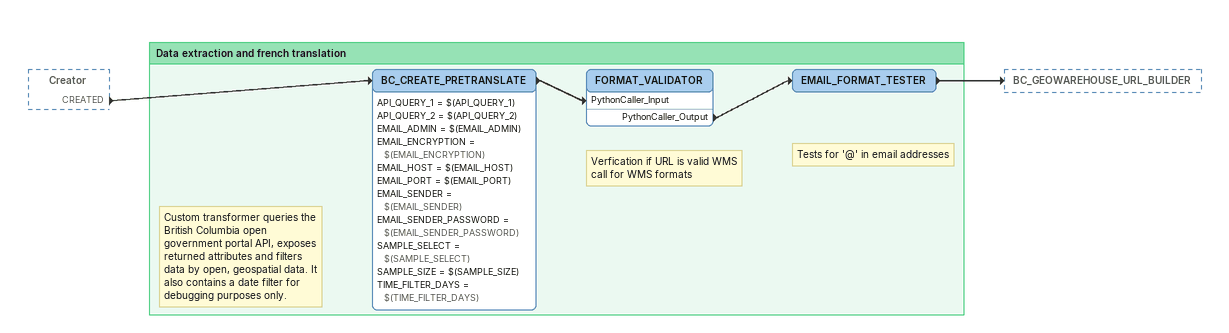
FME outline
Creator [outside]
    CREATED -> BC_CREATE_PRETRANSLATE

Bookmark: Data extraction and french translation
Note: Custom transformer queries the British Columbia open government portal API, exposes returned attributes and filters data by open, geospatial data. It also contains a date filter for debugging purposes only.
BC_CREATE_PRETRANSLATE
    API_QUERY_1 = $(API_QUERY_1)
    API_QUERY_2 = $(API_QUERY_2)
    EMAIL_ADMIN = $(EMAIL_ADMIN)
    EMAIL_ENCRYPTION = $(EMAIL_ENCRYPTION)
    EMAIL_HOST = $(EMAIL_HOST)
    EMAIL_PORT = $(EMAIL_PORT)
    EMAIL_SENDER = $(EMAIL_SENDER)
    EMAIL_SENDER_PASSWORD = $(EMAIL_SENDER_PASSWORD)
    SAMPLE_SELECT = $(SAMPLE_SELECT)
    SAMPLE_SIZE = $(SAMPLE_SIZE)
    TIME_FILTER_DAYS = $(TIME_FILTER_DAYS)
    -> FORMAT_VALIDATOR [PythonCaller_Input]
Note: Verfication if URL is valid WMS call for WMS formats
FORMAT_VALIDATOR
    PythonCaller_Output -> EMAIL_FORMAT_TESTER
Note: Tests for '@' in email addresses
EMAIL_FORMAT_TESTER
    -> BC_GEOWAREHOUSE_URL_BUILDER
